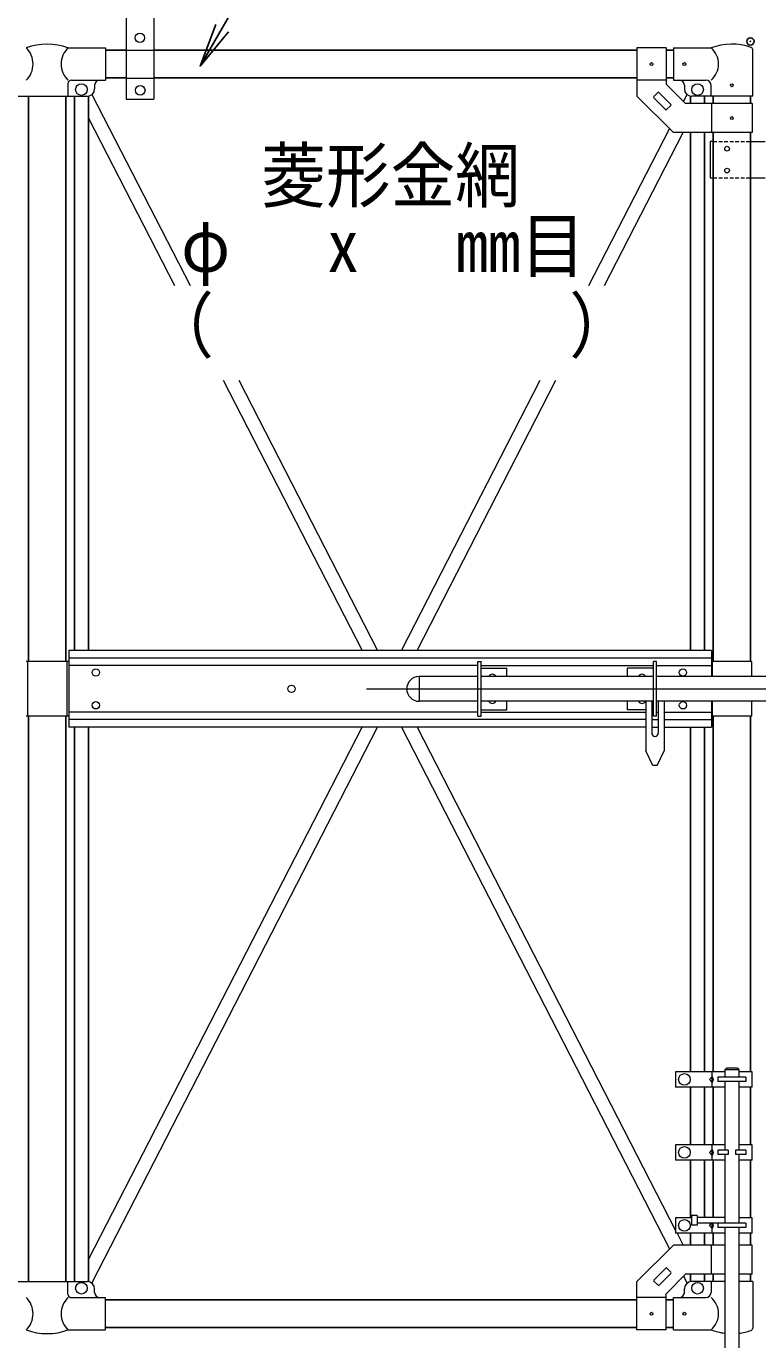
# Model space of a CAD drawing. Units: millimetres, scale not verified. Extents: x -6300 to 6300, y -4455 to 4455.
# Drawn here: x -3457 to -2456, y -1870 to -71 of the extents above; entities that cross this region are included whole.
import ezdxf
from ezdxf.enums import TextEntityAlignment as Align

# ---------------------------------------------------------------- set-up
doc = ezdxf.new("R2010")
doc.units = ezdxf.units.MM
doc.header["$LTSCALE"] = 20
doc.header["$PDMODE"] = 32
doc.header["$PDSIZE"] = 10
doc.linetypes.add('USER1', pattern=[50.8, 31.75, -6.35, 6.35, -6.35])
doc.linetypes.add('USER2', pattern=[0.375, 0.25, -0.125])
for name, color, linetype, lineweight in [('0-1_D-STR-TXT', 7, 'Continuous', 25), ('0-2_D-STR3', 3, 'Continuous', 13), ('0-3_D-STR1', 1, 'Continuous', 25), ('0-4_D-BMK', 2, 'USER1', 13), ('0-E_1部材', 7, 'Continuous', 25)]:
    doc.layers.add(name, color=color, linetype=linetype, lineweight=lineweight)
doc.layers.add('0-A_Defpoints', color=7, linetype='Continuous')
doc.styles.add('ＭＳ ゴシック', font='')
doc.styles.get('ＭＳ ゴシック').set_extended_font_data('MS Gothic')

# ---------------------------------------------------------------- blocks, each defined once
blk = doc.blocks.new('MLeader5')
at = {"layer": '0-E_1部材'}
blk.add_line((-3180.73, -78.77), (-3219.4, -125.73), dxfattribs=at)
for points in [[(-3189.4, -73.77), (-3108.96, 65.56), (-2522.9, 65.56), (-2512.1, 65.56)], [(-3198.06, -68.77), (-3219.4, -125.73), (-3189.4, -73.77)]]:
    blk.add_lwpolyline(points, dxfattribs=at)

msp = doc.modelspace()

# ---------------------------------------------------------------- linework, layer by layer
at = {"layer": '0-2_D-STR3'}
for p, q in [((-3320.89, -37.93), (-3320.89, -170.93)), ((-3282.89, -37.93), (-3282.89, -170.93)), ((-3400.34, -100.93), (-3348.89, -100.93)), ((-3348.89, -100.93), (-3348.89, -144.93)), ((-3320.89, -103.71), (-3282.89, -103.71)), ((-2581.29, -100.68), (-2621.29, -100.68)), ((-2621.29, -100.68), (-2621.29, -166.93)), ((-2581.29, -100.68), (-2581.29, -150.36)), ((-2571.29, -100.93), (-2519.84, -100.93)), ((-2571.29, -100.93), (-2571.29, -144.93)), ((-2462.74, -166.93), (-2462.74, -103.24)), ((-3320.89, -142.16), (-3282.89, -142.16)), ((-3400.34, -149.63), (-3400.34, -166.93)), ((-3395.64, -144.93), (-3348.89, -144.93)), ((-3363.89, -151.93), (-3363.89, -156.93)), ((-2581.29, -145.18), (-2621.29, -145.18)), ((-2554.72, -176.93), (-2581.29, -150.36)), ((-2571.29, -144.93), (-2526.84, -144.93)), ((-2556.29, -151.93), (-2556.29, -156.93)), ((-2519.84, -166.93), (-2519.84, -151.93)), ((-3483.89, -166.93), (-3373.89, -166.93)), ((-3367.69, -164.78), (-3233.22, -426.5)), ((-3320.89, -170.93), (-3282.89, -170.93)), ((-2571.29, -216.93), (-2621.29, -166.93)), ((-2598.26, -167.62), (-2592.6, -161.96)), ((-2581.99, -185.3), (-2598.26, -169.03)), ((-2574.92, -178.22), (-2591.19, -161.96)), ((-2580.58, -185.3), (-2574.92, -179.64)), ((-2557.37, -174.28), (-2552.49, -164.78)), ((-2463.59, -176.93), (-2554.72, -176.93)), ((-2519.84, -166.93), (-2546.29, -166.93)), ((-2462.74, -166.93), (-2519.84, -166.93)), ((-2518.99, -176.93), (-2518.99, -216.93)), ((-2463.59, -176.93), (-2463.59, -216.93)), ((-3372.39, -197.21), (-3254.58, -426.5)), ((-2686.96, -426.5), (-2576.57, -211.65)), ((-2665.59, -426.5), (-2557.92, -216.93)), ((-2463.59, -216.93), (-2571.29, -216.93)), ((-2516.69, -228.88), (-2520.99, -228.88)), ((-2520.99, -228.88), (-2520.99, -278.88)), ((-2465.89, -228.88), (-2445.89, -228.88)), ((-2520.99, -278.88), (-2516.69, -278.88)), ((-2465.89, -278.88), (-2445.89, -278.88)), ((-3187.96, -556.16), (-2997.74, -926.38)), ((-3166.6, -556.16), (-2976.38, -926.38)), ((-2943.79, -926.38), (-2753.58, -556.16)), ((-2922.43, -926.38), (-2732.21, -556.16)), ((-2519.24, -926.38), (-3399.24, -926.38)), ((-3399.24, -926.38), (-3399.24, -1031.38)), ((-2519.24, -926.38), (-2519.24, -961.88)), ((-3399.24, -941.38), (-3457.69, -941.38)), ((-3455.69, -941.38), (-3455.69, -1016.38)), ((-3402.09, -941.38), (-3402.09, -1016.38)), ((-2519.24, -936.88), (-3399.24, -936.88)), ((-2839.29, -946.88), (-3399.24, -946.88)), ((-2839.29, -1016.38), (-2839.29, -941.38)), ((-2839.29, -941.38), (-2834.79, -941.38)), ((-2834.79, -1016.38), (-2834.79, -941.38)), ((-2834.79, -946.88), (-2598.79, -946.88)), ((-2834.79, -950.38), (-2799.29, -950.38)), ((-2799.29, -961.88), (-2799.29, -950.38)), ((-2634.29, -961.88), (-2634.29, -950.38)), ((-2598.79, -950.38), (-2634.29, -950.38)), ((-2598.79, -1016.38), (-2598.79, -941.38)), ((-2594.29, -941.38), (-2598.79, -941.38)), ((-2594.29, -1016.38), (-2594.29, -941.38)), ((-2594.29, -946.88), (-2519.24, -946.88)), ((-2464.29, -941.38), (-2519.24, -941.38)), ((-2518.29, -941.38), (-2518.29, -961.88)), ((-2464.29, -941.38), (-2464.29, -961.88)), ((-2839.29, -961.88), (-2919.54, -961.88)), ((-2919.54, -961.88), (-2919.54, -995.88)), ((-2919.54, -961.88), (-2919.54, -995.88)), ((-2598.79, -961.88), (-2834.79, -961.88)), ((-2317.49, -961.88), (-2594.29, -961.88)), ((-2839.29, -995.88), (-2919.54, -995.88)), ((-2598.79, -995.88), (-2834.79, -995.88)), ((-2834.79, -1007.38), (-2799.29, -1007.38)), ((-2799.29, -1007.38), (-2799.29, -995.88)), ((-2609.04, -995.88), (-2609.04, -1063.88)), ((-2601.04, -995.88), (-2601.04, -1039.38)), ((-2598.79, -1007.38), (-2601.04, -1007.38)), ((-2317.49, -995.88), (-2594.29, -995.88)), ((-2592.04, -995.88), (-2592.04, -1039.38)), ((-2584.04, -995.88), (-2584.04, -1063.88)), ((-2519.24, -995.88), (-2519.24, -1031.38)), ((-2518.29, -995.88), (-2518.29, -1016.38)), ((-3399.24, -1016.38), (-3457.69, -1016.38)), ((-2839.29, -1010.88), (-3399.24, -1010.88)), ((-2609.04, -1020.88), (-3399.24, -1020.88)), ((-2839.29, -1016.38), (-2834.79, -1016.38)), ((-2834.79, -1010.88), (-2609.04, -1010.88)), ((-2601.04, -1010.88), (-2598.79, -1010.88)), ((-2601.04, -1020.88), (-2592.04, -1020.88)), ((-2594.29, -1016.38), (-2598.79, -1016.38)), ((-2594.29, -1010.88), (-2592.04, -1010.88)), ((-2584.04, -1010.88), (-2519.24, -1010.88)), ((-2584.04, -1020.88), (-2519.24, -1020.88)), ((-2609.04, -1031.38), (-3399.24, -1031.38)), ((-3372.39, -1760.55), (-2997.74, -1031.38)), ((-3367.69, -1792.98), (-2976.38, -1031.38)), ((-2943.79, -1031.38), (-2576.57, -1746.11)), ((-2922.43, -1031.38), (-2568.29, -1720.66)), ((-2601.04, -1031.38), (-2592.04, -1031.38)), ((-2584.04, -1031.38), (-2519.24, -1031.38)), ((-2593.54, -1083.88), (-2584.04, -1063.88)), ((-2568.29, -1503.38), (-2568.29, -1524.38)), ((-2500.79, -1503.38), (-2568.29, -1503.38)), ((-2522.11, -1513.88), (-2518.11, -1509.88)), ((-2518.11, -1524.38), (-2518.11, -1503.38)), ((-2472.29, -1510.88), (-2510.29, -1510.88)), ((-2510.29, -1510.88), (-2510.29, -1516.88)), ((-2498.79, -1498.63), (-2500.79, -1500.63)), ((-2500.79, -1500.63), (-2500.79, -1510.88)), ((-2481.79, -1500.63), (-2500.79, -1500.63)), ((-2483.79, -1498.63), (-2498.79, -1498.63)), ((-2483.79, -1498.63), (-2481.79, -1500.63)), ((-2481.79, -1500.63), (-2481.79, -1510.88)), ((-2463.59, -1503.38), (-2481.79, -1503.38)), ((-2472.29, -1510.88), (-2472.29, -1516.88)), ((-2463.59, -1524.38), (-2463.59, -1503.38)), ((-2500.79, -1524.38), (-2568.29, -1524.38)), ((-2518.11, -1517.88), (-2522.11, -1513.88)), ((-2472.29, -1516.88), (-2510.29, -1516.88)), ((-2500.79, -1516.88), (-2500.79, -1610.88)), ((-2481.79, -1516.88), (-2481.79, -1610.88)), ((-2463.59, -1524.38), (-2481.79, -1524.38)), ((-2568.29, -1603.38), (-2568.29, -1624.38)), ((-2500.79, -1603.38), (-2568.29, -1603.38)), ((-2522.11, -1613.88), (-2518.11, -1609.88)), ((-2518.11, -1617.88), (-2522.11, -1613.88)), ((-2518.11, -1624.38), (-2518.11, -1603.38)), ((-2518.11, -1609.88), (-2516.79, -1613.88)), ((-2516.79, -1613.88), (-2518.11, -1617.88)), ((-2510.29, -1610.88), (-2510.29, -1616.88)), ((-2496.29, -1610.88), (-2510.29, -1610.88)), ((-2496.29, -1616.88), (-2510.29, -1616.88)), ((-2500.79, -1616.88), (-2500.79, -1710.88)), ((-2496.29, -1610.88), (-2496.29, -1616.88)), ((-2486.29, -1610.88), (-2486.29, -1616.88)), ((-2472.29, -1610.88), (-2486.29, -1610.88)), ((-2472.29, -1616.88), (-2486.29, -1616.88)), ((-2463.59, -1603.38), (-2481.79, -1603.38)), ((-2481.79, -1616.88), (-2481.79, -1710.88)), ((-2472.29, -1610.88), (-2472.29, -1616.88)), ((-2463.59, -1624.38), (-2463.59, -1603.38)), ((-2500.79, -1624.38), (-2568.29, -1624.38)), ((-2463.59, -1624.38), (-2481.79, -1624.38)), ((-2546.79, -1703.38), (-2568.29, -1703.38)), ((-2568.29, -1703.38), (-2568.29, -1724.38)), ((-2546.79, -1700.38), (-2546.79, -1713.38)), ((-2538.79, -1700.38), (-2546.79, -1700.38)), ((-2538.79, -1700.38), (-2538.79, -1713.38)), ((-2500.79, -1702.88), (-2538.79, -1702.88)), ((-2463.59, -1703.38), (-2481.79, -1703.38)), ((-2463.59, -1724.38), (-2463.59, -1703.38)), ((-2500.79, -1724.38), (-2568.29, -1724.38)), ((-2566.37, -1724.38), (-2557.92, -1740.83)), ((-2538.79, -1713.38), (-2546.79, -1713.38)), ((-2500.79, -1710.88), (-2538.79, -1710.88)), ((-2522.11, -1713.88), (-2519.11, -1710.88)), ((-2518.11, -1717.88), (-2522.11, -1713.88)), ((-2518.11, -1724.38), (-2518.11, -1710.88)), ((-2516.79, -1713.88), (-2518.11, -1717.88)), ((-2517.78, -1710.88), (-2516.79, -1713.88)), ((-2510.29, -1710.88), (-2510.29, -1716.88)), ((-2472.29, -1710.88), (-2510.29, -1710.88)), ((-2472.29, -1716.88), (-2510.29, -1716.88)), ((-2500.79, -1716.88), (-2500.79, -1976.63)), ((-2481.79, -1716.88), (-2481.79, -1976.63)), ((-2463.59, -1724.38), (-2481.79, -1724.38)), ((-2472.29, -1710.88), (-2472.29, -1716.88)), ((-2571.29, -1740.83), (-2621.29, -1790.83)), ((-2500.79, -1740.83), (-2571.29, -1740.83)), ((-2518.99, -1780.83), (-2518.99, -1740.83)), ((-2463.59, -1740.83), (-2481.79, -1740.83)), ((-2463.59, -1780.83), (-2463.59, -1740.83)), ((-2598.05, -1788.73), (-2581.79, -1772.47)), ((-2590.98, -1795.8), (-2574.72, -1779.54)), ((-2554.72, -1780.83), (-2581.29, -1807.4)), ((-2574.72, -1778.12), (-2580.38, -1772.47)), ((-2500.79, -1780.83), (-2554.72, -1780.83)), ((-2463.59, -1780.83), (-2481.79, -1780.83)), ((-3483.89, -1790.83), (-3373.89, -1790.83)), ((-3400.34, -1808.13), (-3400.34, -1790.83)), ((-2621.29, -1857.08), (-2621.29, -1790.83)), ((-2592.4, -1795.8), (-2598.05, -1790.15)), ((-2557.37, -1783.48), (-2552.49, -1792.98)), ((-2519.84, -1790.83), (-2546.29, -1790.83)), ((-2500.79, -1790.83), (-2519.84, -1790.83)), ((-2519.84, -1790.83), (-2519.84, -1805.83)), ((-2462.74, -1790.83), (-2481.79, -1790.83)), ((-2462.74, -1790.83), (-2462.74, -1854.52)), ((-3395.64, -1812.83), (-3348.89, -1812.83)), ((-3363.89, -1805.83), (-3363.89, -1800.83)), ((-3348.89, -1856.83), (-3348.89, -1812.83)), ((-2581.29, -1812.58), (-2621.29, -1812.58)), ((-2581.29, -1857.08), (-2581.29, -1807.4)), ((-2571.29, -1812.83), (-2526.84, -1812.83)), ((-2571.29, -1856.83), (-2571.29, -1812.83)), ((-2556.29, -1805.83), (-2556.29, -1800.83)), ((-3400.34, -1856.83), (-3348.89, -1856.83)), ((-2581.29, -1857.08), (-2621.29, -1857.08)), ((-2571.29, -1856.83), (-2519.84, -1856.83))]:
    msp.add_line(p, q, dxfattribs=at)
at = {"layer": '0-2_D-STR3', "linetype": 'USER2'}
for p, q in [((-2516.69, -228.88), (-2465.89, -228.88)), ((-2516.69, -278.88), (-2465.89, -278.88))]:
    msp.add_line(p, q, dxfattribs=at)
at = {"layer": '0-2_D-STR3'}
for points in [[(-2609.04, -1007.38), (-2634.29, -1007.38), (-2634.29, -995.88)], [(-2464.29, -995.88), (-2464.29, -1016.38), (-2519.24, -1016.38)], [(-2593.54, -1083.88), (-2599.54, -1083.88), (-2609.04, -1063.88)], [(-2518.11, -1509.88), (-2516.79, -1513.88), (-2518.11, -1517.88)]]:
    msp.add_lwpolyline(points, dxfattribs=at)
for centre, radius in [((-3301.89, -86.93), 6.5), ((-2601.29, -122.93), 2), ((-2556.29, -122.93), 2), ((-3381.89, -157.93), 8), ((-3301.37, -158.93), 6.5), ((-3301.37, -158.93), 6.5), ((-2538.29, -157.93), 8), ((-2491.29, -151.93), 2), ((-2491.29, -196.93), 2), ((-3362.24, -956.38), 5), ((-2558.29, -956.38), 5), ((-3094.24, -978.88), 5), ((-3362.24, -1001.38), 5), ((-2558.29, -1001.38), 5), ((-2556.29, -1513.88), 8), ((-2556.29, -1613.88), 8), ((-2556.29, -1713.88), 8), ((-3381.89, -1799.83), 8), ((-2538.29, -1799.83), 8), ((-2601.29, -1834.83), 2), ((-2556.29, -1834.83), 2)]:
    msp.add_circle(centre, radius, dxfattribs=at)
for centre, radius, start, end in [((-3428.89, -175.66), 80, 69.0916, 110.9084), ((-3478.69, -122.93), 30.59, 314.01503, 45.98497), ((-3379.08, -122.93), 30.59, 134.01503, 225.98497), ((-2491.29, -175.66), 80, 70.77949, 110.9084), ((-2538.03, -122.93), 28.55, 309.59418, 50.40582), ((-2466.04, -103.24), 3.3, 0, 70.77949), ((-3395.64, -149.63), 4.7, 90, 180), ((-3373.89, -156.93), 10, 270, 0), ((-3356.89, -151.93), 7, 90, 180), ((-2591.89, -162.67), 1, 45, 135), ((-2563.29, -151.93), 7, 0, 90), ((-2546.29, -156.93), 10, 180, 270), ((-2526.84, -151.93), 7, 0, 90), ((-2597.55, -168.33), 1, 135, 225), ((-2575.63, -178.93), 1, 315, 45), ((-2581.29, -184.59), 1, 225, 315), ((-2919.54, -978.88), 17, 90, 270), ((-2819.29, -963.88), 5, 23.57818, 156.42182), ((-2614.29, -963.88), 5, 23.57818, 156.42182), ((-2819.29, -993.88), 5, 203.57818, 336.42182), ((-2614.29, -993.88), 5, 203.57818, 336.42182), ((-2596.54, -1039.38), 4.5, 180, 0), ((-2581.08, -1773.18), 1, 45, 135), ((-2575.43, -1778.83), 1, 315, 45), ((-3373.89, -1800.83), 10, 0, 90), ((-2597.35, -1789.44), 1, 135, 225), ((-2591.69, -1795.1), 1, 225, 315), ((-2546.29, -1800.83), 10, 90, 180), ((-3478.69, -1834.83), 30.59, 314.01503, 45.98497), ((-3379.08, -1834.83), 30.59, 134.01503, 225.98497), ((-3395.64, -1808.13), 4.7, 180, 270), ((-3356.89, -1805.83), 7, 180, 270), ((-2563.29, -1805.83), 7, 270, 0), ((-2526.84, -1805.83), 7, 270, 0), ((-2538.03, -1834.83), 28.55, 309.59418, 50.40582), ((-3428.89, -1782.1), 80, 249.0916, 290.9084), ((-2491.29, -1782.1), 80, 249.0916, 263.18003), ((-2491.29, -1782.1), 80, 276.81997, 289.22051), ((-2466.04, -1854.52), 3.3, 289.22051, 0)]:
    msp.add_arc(centre, radius, start, end, dxfattribs=at)
for centre in [(-2497.82, -238.88), (-2497.82, -268.88)]:
    msp.add_ellipse(centre, major_axis=(0, -3.25), ratio=0.965793, dxfattribs=at)
at = {"layer": '0-3_D-STR1'}
for p, q in [((-3348.89, -103.88), (-3320.89, -103.88)), ((-3282.89, -103.88), (-2621.29, -103.88)), ((-2581.29, -103.88), (-2571.29, -103.88)), ((-3348.89, -141.98), (-3320.89, -141.98)), ((-3282.89, -141.98), (-2621.29, -141.98)), ((-2581.29, -141.98), (-2571.29, -141.98)), ((-3454.29, -166.93), (-3454.29, -941.38)), ((-3403.49, -166.93), (-3403.49, -941.38)), ((-3391.39, -166.93), (-3391.39, -926.38)), ((-3372.39, -166.93), (-3372.39, -926.38)), ((-2547.79, -166.93), (-2547.79, -176.93)), ((-2528.79, -166.93), (-2528.79, -176.93)), ((-2516.69, -166.93), (-2516.69, -176.93)), ((-2465.89, -166.93), (-2465.89, -176.93)), ((-2547.79, -216.93), (-2547.79, -926.38)), ((-2528.79, -216.93), (-2528.79, -926.38)), ((-2516.69, -216.93), (-2516.69, -228.88)), ((-2516.69, -228.88), (-2516.69, -941.38)), ((-2465.89, -216.93), (-2465.89, -228.88)), ((-2465.89, -228.88), (-2465.89, -941.38)), ((-3454.29, -1016.38), (-3454.29, -1790.83)), ((-3403.49, -1016.38), (-3403.49, -1790.83)), ((-2516.69, -1016.38), (-2516.69, -1503.38)), ((-2465.89, -1016.38), (-2465.89, -1503.38)), ((-3391.39, -1031.38), (-3391.39, -1790.83)), ((-3372.39, -1031.38), (-3372.39, -1790.83)), ((-2547.79, -1031.38), (-2547.79, -1503.38)), ((-2528.79, -1031.38), (-2528.79, -1503.38)), ((-2547.79, -1524.38), (-2547.79, -1603.38)), ((-2528.79, -1524.38), (-2528.79, -1603.38)), ((-2516.69, -1524.38), (-2516.69, -1603.38)), ((-2465.89, -1524.38), (-2465.89, -1603.38)), ((-2547.79, -1624.38), (-2547.79, -1703.38)), ((-2528.79, -1624.38), (-2528.79, -1702.88)), ((-2516.69, -1624.38), (-2516.69, -1702.88)), ((-2465.89, -1624.38), (-2465.89, -1703.38)), ((-2547.79, -1724.38), (-2547.79, -1740.83)), ((-2528.79, -1724.38), (-2528.79, -1740.83)), ((-2516.69, -1724.38), (-2516.69, -1740.83)), ((-2465.89, -1724.38), (-2465.89, -1740.83)), ((-2547.79, -1780.83), (-2547.79, -1790.83)), ((-2528.79, -1780.83), (-2528.79, -1790.83)), ((-2516.69, -1780.83), (-2516.69, -1790.83)), ((-2465.89, -1780.83), (-2465.89, -1790.83)), ((-3348.89, -1815.78), (-2621.29, -1815.78)), ((-2581.29, -1815.78), (-2571.29, -1815.78)), ((-3348.89, -1853.88), (-2621.29, -1853.88)), ((-2581.29, -1853.88), (-2571.29, -1853.88))]:
    msp.add_line(p, q, dxfattribs=at)
at = {"layer": '0-4_D-BMK'}
msp.add_line((-2991.42, -978.88), (-1973.34, -978.88), dxfattribs=at)
at = {"layer": '0-A_Defpoints'}
msp.add_point((-2465.89, -91.94), dxfattribs=at)

# ---------------------------------------------------------------- block references
at = {"layer": '0-E_1部材'}
msp.add_blockref('MLeader5', (0, 0), dxfattribs=at)

# ---------------------------------------------------------------- texts
at = {"layer": '0-1_D-STR-TXT', "style": 'ＭＳ ゴシック', "width": 0.9}
for s, p in [('菱形金網', (-3135.73, -333.2)), ('φ   x   mm目', (-3245.37, -429.22)), ('（\u3000\u3000   \u3000\u3000）', (-3289.23, -538.87))]:
    msp.add_text(s, height=72.14, dxfattribs=at).set_placement(p, align=Align.BOTTOM_LEFT)

doc.saveas('drawing.dxf')
